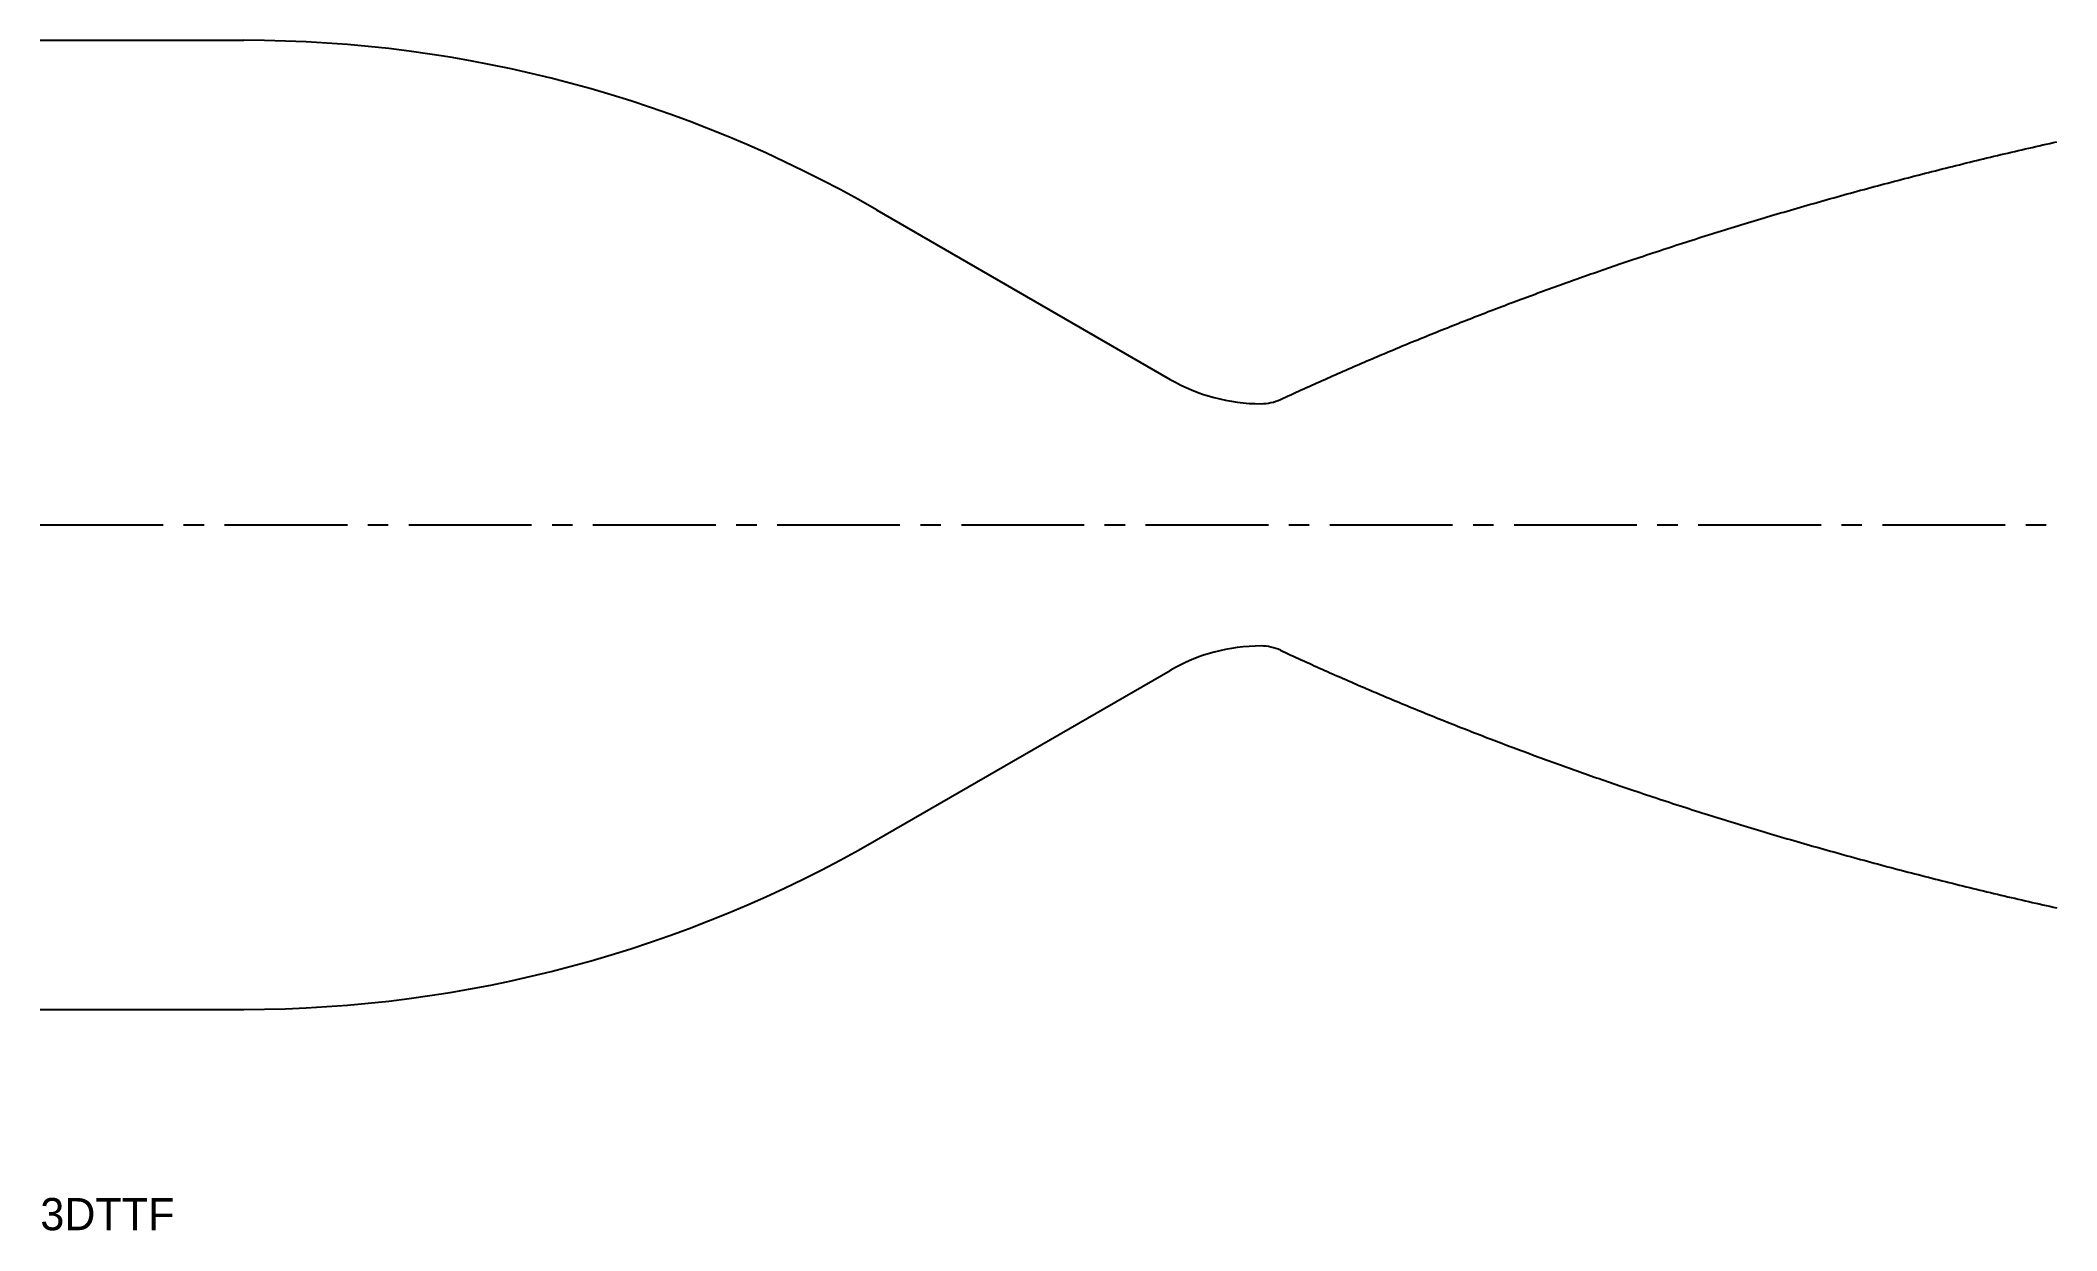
# Model space of a CAD drawing. Header units: millimetres. Extents: x 0 to 313, y -109 to 75.
import ezdxf

# ---------------------------------------------------------------- set-up
doc = ezdxf.new("R2010")
doc.units = ezdxf.units.MM
doc.linetypes.add('CENTER2', pattern=[28.575, 19.05, -3.175, 3.175, -3.175])
doc.layers.get('0').update_dxf_attribs({"color": 1})
doc.layers.add('Dimensions', color=5, linetype='Continuous')
doc.styles.get("Standard").update_dxf_attribs({"font": 'txt', "width": 0.75})

msp = doc.modelspace()

# ---------------------------------------------------------------- linework, layer by layer
for p, q in [((0, 75.168309), (31.559844, 75.168309)), ((129.712296, 48.868439), (175.265007, 22.568569)), ((129.712296, -48.868439), (175.265007, -22.568569)), ((0, -75.168309), (31.559844, -75.168309))]:
    msp.add_line(p, q)
at = {"color": 3, "linetype": 'CENTER2'}
msp.add_line((0, 0), (312.780631, 0), dxfattribs=at)
for centre, radius, start, end in [((31.559844, -121.136594), 196.304904, 60, 90), ((189.359065, 46.980193), 28.188116, 240, 270), ((189.359065, 25.970651), 7.178574, 270, 294.831602), ((189.359065, -46.980193), 28.188116, 90, 120), ((189.359065, -25.970651), 7.178574, 65.168398, 90), ((31.559844, 121.136594), 196.304904, 270, 300)]:
    msp.add_arc(centre, radius, start, end)
for points in [[(192.373727, 19.455765), (246.908359, 44.690813), (312.780631, 59.425766)], [(192.373727, -19.455765), (246.908359, -44.690813), (312.780631, -59.425766)]]:
    msp.add_open_spline(points, degree=2)

# ---------------------------------------------------------------- texts
at = {"layer": 'Dimensions', "color": 3}
msp.add_text('3DTTF', height=5, dxfattribs=at).set_placement((0, -109.425766))

doc.saveas('drawing.dxf')
